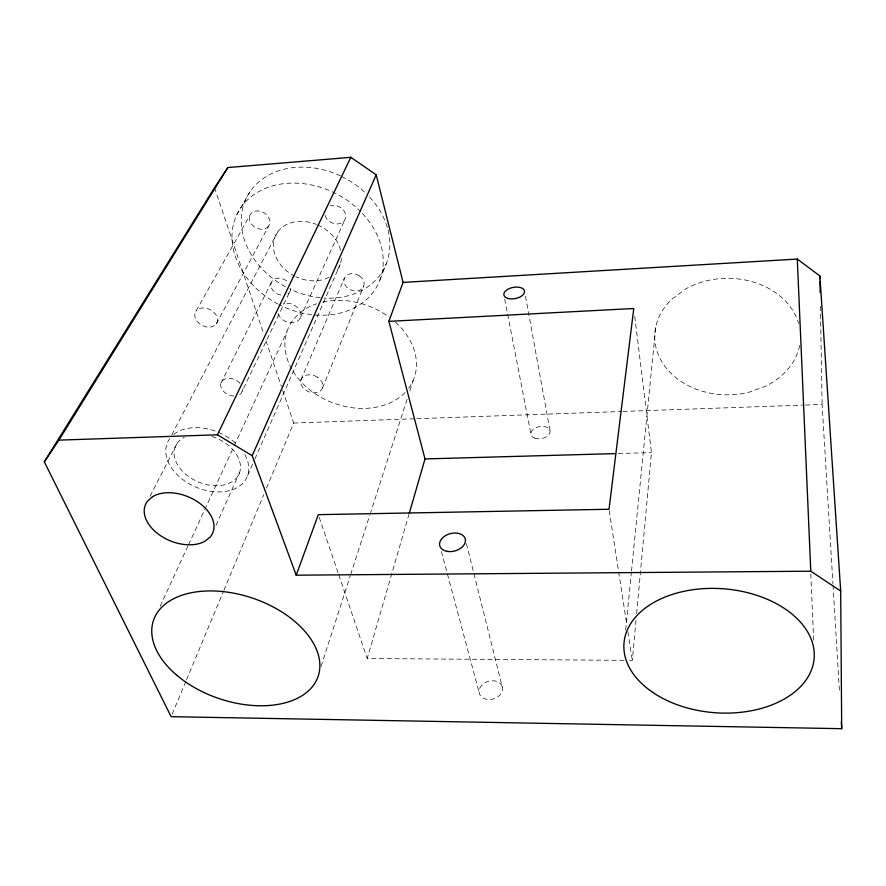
<?xml version="1.0" encoding="UTF-8"?>
<svg xmlns="http://www.w3.org/2000/svg" width="886" height="886" viewBox="0 0 886 886"><rect width="100%" height="100%" fill="white"/><g stroke="black" fill="none" stroke-linecap="round" stroke-linejoin="round"><path stroke-width="0.66" stroke-dasharray="4.43 3.32" d="M629.558 660.369L632.316 660.391L635.993 620.488M636.624 613.599L651.465 452.591L634.609 315.361M625.649 630.024L631.375 572.4M631.508 571.027L655.762 326.823M624.032 660.336L367.225 658.519L408.933 514.445M321.086 666.416L350.236 575.867M350.668 574.549L369.683 515.497M370.104 514.19L407.704 397.393M409.819 390.837L413.197 380.338M379.85 280.164L386.473 263.197M322.504 387.979L363.659 286.156M172.183 714.138L186.038 680.946M186.569 679.662L223.338 591.571M223.87 590.286L263.84 494.532M266.509 488.153L293.687 423.032L281.814 387.725M300.974 379.74L344.244 278.525M247.681 475.461L254.326 460.299M254.88 459.037L340.124 264.515M216.007 525.365L239.619 472.459M300.487 317.398L345.363 218.698M160.111 606.323L187.91 546.108M188.485 544.846L204.123 510.978M204.699 509.727L233.649 447.009M234.236 445.758L286.931 331.597M239.608 394.658A11.463 8.229 24.7 0 0 241.269 393.174L290.409 290.464A10.388 7.996 26.6 0 0 290.719 288.36M220.891 383.173L271.116 282.944M150.066 496.215L177.488 442.779M171.895 434.661L277.65 232.021M290.409 290.464L289.434 292.314A10.388 7.996 26.6 0 1 287.872 293.775M216.284 323.955L268.657 226.085A10.854 8.539 30.3 0 0 266.764 214.91L264.582 213.116A10.854 8.539 30.3 0 0 250.572 214.113L195.961 311.207A12.027 8.849 27.8 0 0 200.978 324.774L203.769 326.17A12.027 8.849 27.8 0 0 216.306 323.933A12.027 8.849 27.8 0 0 213.825 312.26L211.366 310.344A12.027 8.849 27.8 0 0 195.994 311.174M236.717 214.91L250.096 191.675M293.687 423.032L415.412 418.757M416.797 418.701L621.529 411.503M622.913 411.447L804.123 405.079M805.507 405.024L822.108 404.437L832.94 583.808M618.328 453.521L651.465 452.591M319.193 517.28L338.319 573.519M338.762 574.826L367.225 658.519M214.523 187.655L263.784 334.111M265.977 340.656L281.371 386.418M441.361 551.469L479.116 692.387M466.424 543.683L502.495 687.802A11.939 9.181 -16 0 1 486.126 699.231A11.939 9.181 -16 0 1 483.811 683.449A11.939 9.181 -16 0 1 502.495 687.802M504.688 299.103L531.013 434.45M525.498 296.289L550.029 430.64M609.225 510.624L626.856 624.995M627.908 631.807L632.316 660.391M833.028 585.192L839.452 691.434M810.79 573.94L813.658 640.213M820.414 306.357L822.108 404.437M211.854 436.488A34.687 23.689 23.3 0 1 238.323 475.361A34.687 23.689 23.3 0 1 188.917 476.746A34.687 23.689 23.3 0 1 184.377 437.252M244.78 454.452A43.359 29.615 23.3 0 1 207.08 490.678A43.359 29.615 23.3 0 1 169.979 438.326M173.756 434.45A43.359 29.615 23.3 0 1 216.14 431.438M218.51 432.39A43.359 29.615 23.3 0 1 235.532 443.111M328.961 277.24A35.44 28.053 27.1 0 1 296.289 276.897M295.116 276.332A35.44 28.053 27.1 0 1 275.048 236.695A35.44 28.053 27.1 0 1 316.302 224.379M317.531 224.889A35.44 28.053 27.1 0 1 341.01 252.023M341.376 258.446A35.44 28.053 27.1 0 1 336.614 270.894M388.024 230.028A77.348 61.909 27.6 0 1 324.342 298.039M320.344 297.718A77.348 61.909 27.6 0 1 289.766 288.969M285.425 286.743A77.348 61.909 27.6 0 1 246.496 197.788A77.348 61.909 27.6 0 1 340.357 175.882M341.542 176.447A77.348 61.909 27.6 0 1 365.087 192.539M369.573 197.046A77.348 61.909 27.6 0 1 387.703 228.798M362.396 213.415A78.732 62.352 27.1 0 1 370.182 295.869A78.732 62.352 27.1 0 1 279.433 304.795M278.326 304.23A78.732 62.352 27.1 0 1 244.636 202.883A78.732 62.352 27.1 0 1 360.613 211.566M278.093 313.655A12.083 9.214 25.3 0 0 297.519 321.175L299.346 319.503A12.083 9.214 25.3 0 0 297.408 307.575A12.083 9.214 25.3 0 0 283.343 303.71M325.129 215.42A10.887 8.86 27.7 0 0 342.561 222.353L344.266 220.736A10.887 8.86 27.7 0 0 342.804 209.362A10.887 8.86 27.7 0 0 330.135 205.851M268.668 226.063A10.854 8.539 30.3 0 1 257.206 228.366L254.703 227.071A10.854 8.539 30.3 0 1 250.572 214.113M233.893 396.053A11.463 8.229 24.7 0 1 222.873 390.637A11.463 8.229 24.7 0 1 221.865 381.257L223.516 379.74A11.463 8.229 24.7 0 1 240.903 384.502M242.554 389.098A11.463 8.229 24.7 0 1 242.277 391.28M280.895 295.038A10.388 7.996 26.6 0 1 272.068 281.084L273.619 279.599A10.388 7.996 26.6 0 1 287.74 281.936M799.626 345.341A72.873 58.255 -0.2 0 1 765.914 386.075L749.047 392.21A72.873 58.255 -0.2 0 1 666.903 368.897A72.873 58.255 -0.2 0 1 671.677 299.28L685.963 288.803A72.873 58.255 -0.2 0 1 798.663 323.589M395.333 322.127A67.713 51.609 21.4 0 1 408.468 388.478M405.024 392.509A67.713 51.609 21.4 0 1 292.38 370.237M291.682 369.03A67.713 51.609 21.4 0 1 316.645 303.798M322.725 302.093A67.713 51.609 21.4 0 1 388.976 316.989M317.376 377.137L314.674 375.786A11.529 8.539 22.1 0 0 302.104 377.768A11.529 8.539 22.1 0 0 303.876 388.744L306.179 390.527A11.529 8.539 22.1 0 0 321.408 389.873A11.529 8.539 22.1 0 0 317.376 377.137M359.251 275.779L356.825 274.516A10.433 8.284 23.7 0 0 345.318 276.609A10.433 8.284 23.7 0 0 346.67 287.153L348.719 288.836A10.433 8.284 23.7 0 0 362.607 287.994A10.433 8.284 23.7 0 0 359.251 275.779M534.767 438.127A9.702 6.069 -10.6 0 0 550.051 432.235A9.702 6.069 -10.6 0 0 536.761 427.362A9.702 6.069 -10.6 0 0 534.767 438.127"/><path stroke-width="1.33" d="M409.321 513.127L425.014 458.937L388.876 321.363L403.075 282.401L376.207 174.819L350.834 157.32L227.857 167.543L214.523 187.655L44.3 461.85L171.12 716.685L841.7 728.68L840.681 591.017L819.882 275.967L797.289 259.066L403.075 282.401M840.681 591.017L810.779 571.204L296.212 575.191L318.307 514.666L609.014 509.262L633.767 308.505L388.876 321.363M296.212 575.191L252.2 455.692L376.207 174.819M44.3 461.85L58.897 440.132L217.413 434.805L350.834 157.32M58.897 440.132L227.857 167.543M425.014 458.937L615.56 453.599M217.413 434.805L252.2 455.692M841.279 721.78L841.7 728.68M797.289 259.066L810.779 571.204M819.882 275.967L819.938 278.736M819.982 281.493L820.17 292.546M152.569 496.692L147.574 501.077A36.481 23.778 22.6 0 0 159.746 535.133A36.481 23.778 22.6 0 0 205.009 541.202L210.137 537.06A36.481 23.778 22.6 0 0 198.542 502.451A36.481 23.778 22.6 0 0 152.569 496.692M176.037 674.589A86.95 52.95 18.8 0 0 316.856 679.54A86.95 52.95 18.8 0 0 214.501 590.995A86.95 52.95 18.8 0 0 176.037 674.589M652.727 692.387A95.389 62.12 4.5 0 0 811.377 670.17A95.389 62.12 4.5 0 0 693.04 589.711A95.389 62.12 4.5 0 0 652.727 692.387M447.076 551.358A13.212 8.949 -15 0 0 465.416 539.685A13.212 8.949 -15 0 0 445.027 535.919A13.212 8.949 -15 0 0 447.076 551.358M507.855 298.405A10.521 5.693 -10.9 0 0 524.501 292.369A10.521 5.693 -10.9 0 0 510.281 288.183A10.521 5.693 -10.9 0 0 507.855 298.405"/></g></svg>
